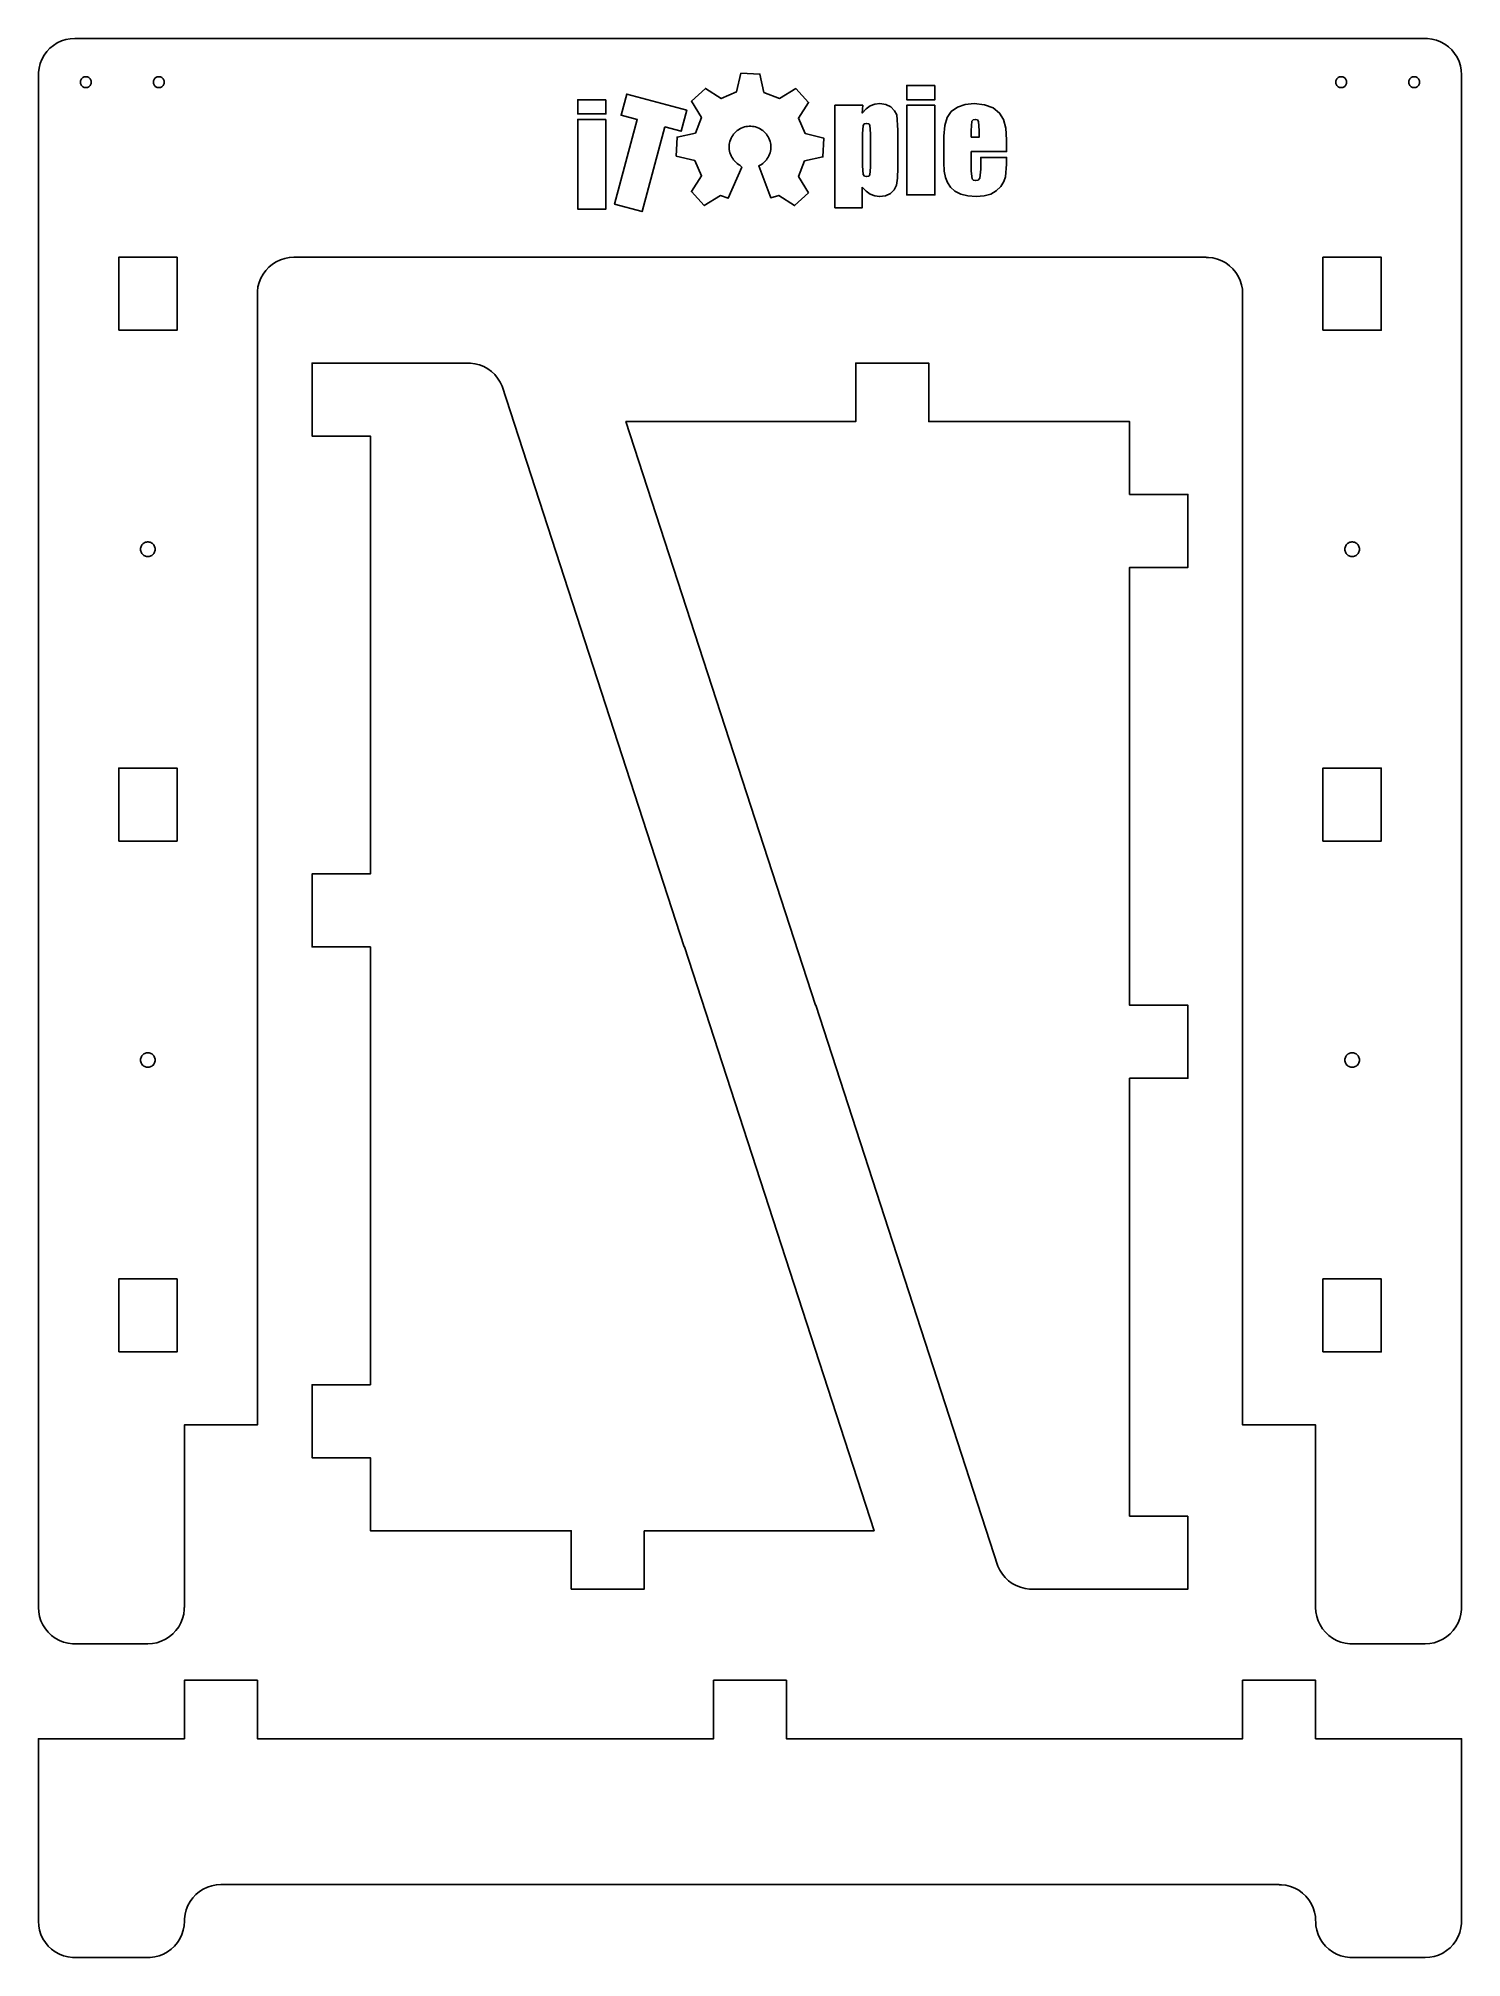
# Model space of a CAD drawing. Header units: millimetres. Extents: x 10 to 400, y 10 to 536.
import ezdxf

# ---------------------------------------------------------------- set-up
doc = ezdxf.new("R2010")
doc.units = ezdxf.units.MM
doc.layers.add('iTopie_plate_2_layer_1', color=1, linetype='Continuous')
doc.layers.add('iTopie_plate_2_layer_2', color=2, linetype='Continuous')

msp = doc.modelspace()

# ---------------------------------------------------------------- linework, layer by layer
at = {"layer": 'iTopie_plate_2_layer_1'}
for points in [[(41.2533, 96.0788), (42.4869, 96.3141), (42.4869, 96.3141), (43.6813, 96.7022), (43.6813, 96.7022), (44.8176, 97.2369), (44.8176, 97.2369), (45.8779, 97.9098), (45.8779, 97.9098), (46.8455, 98.7103), (46.8455, 98.7103), (47.7051, 99.6257), (47.7051, 99.6257), (48.4433, 100.642), (48.4433, 100.642), (49.0483, 101.742), (49.0483, 101.742), (49.5106, 102.91), (49.5106, 102.91), (49.8229, 104.126), (49.8229, 104.126), (49.9803, 105.372), (49.9803, 105.372), (49.9803, 106), (49.9803, 106), (50, 106), (50, 106), (50, 156), (50, 156), (70, 156), (70, 156), (70, 466), (70, 466), (70.0197, 466), (70.0197, 466), (70.0197, 466.628), (70.0197, 466.628), (70.1771, 467.874), (70.1771, 467.874), (70.4894, 469.09), (70.4894, 469.09), (70.9517, 470.258), (70.9517, 470.258), (71.5567, 471.358), (71.5567, 471.358), (72.2949, 472.374), (72.2949, 472.374), (73.1545, 473.29), (73.1545, 473.29), (74.1221, 474.09), (74.1221, 474.09), (75.1824, 474.763), (75.1824, 474.763), (76.3187, 475.298), (76.3187, 475.298), (77.5131, 475.686), (77.5131, 475.686), (78.7467, 475.921), (78.7467, 475.921), (80, 476), (80, 476), (330, 476), (330, 476), (330, 475.98), (330, 475.98), (330.628, 475.98), (330.628, 475.98), (331.874, 475.823), (331.874, 475.823), (333.09, 475.511), (333.09, 475.511), (334.258, 475.048), (334.258, 475.048), (335.358, 474.443), (335.358, 474.443), (336.374, 473.705), (336.374, 473.705), (337.29, 472.845), (337.29, 472.845), (338.09, 471.878), (338.09, 471.878), (338.763, 470.818), (338.763, 470.818), (339.298, 469.681), (339.298, 469.681), (339.686, 468.487), (339.686, 468.487), (339.921, 467.253), (339.921, 467.253), (340, 466), (340, 466), (340, 156), (340, 156), (360, 156), (360, 156), (360, 106), (360, 106), (360.079, 104.747), (360.079, 104.747), (360.314, 103.513), (360.314, 103.513), (360.702, 102.319), (360.702, 102.319), (361.237, 101.182), (361.237, 101.182), (361.91, 100.122), (361.91, 100.122), (362.71, 99.1545), (362.71, 99.1545), (363.626, 98.2949), (363.626, 98.2949), (364.642, 97.5567), (364.642, 97.5567), (365.742, 96.9517), (365.742, 96.9517), (366.91, 96.4894), (366.91, 96.4894), (368.126, 96.1771), (368.126, 96.1771), (369.372, 96.0197), (369.372, 96.0197), (370, 96.0197), (370, 96.0197), (370, 96), (370, 96), (390, 96), (390, 96), (391.253, 96.0788), (391.253, 96.0788), (392.487, 96.3141), (392.487, 96.3141), (393.681, 96.7022), (393.681, 96.7022), (394.818, 97.2369), (394.818, 97.2369), (395.878, 97.9098), (395.878, 97.9098), (396.845, 98.7103), (396.845, 98.7103), (397.705, 99.6257), (397.705, 99.6257), (398.443, 100.642), (398.443, 100.642), (399.048, 101.742), (399.048, 101.742), (399.511, 102.91), (399.511, 102.91), (399.823, 104.126), (399.823, 104.126), (399.98, 105.372), (399.98, 105.372), (399.98, 106), (399.98, 106), (400, 106), (400, 106), (400, 526), (400, 526), (399.921, 527.253), (399.921, 527.253), (399.686, 528.487), (399.686, 528.487), (399.298, 529.681), (399.298, 529.681), (398.763, 530.818), (398.763, 530.818), (398.09, 531.878), (398.09, 531.878), (397.29, 532.845), (397.29, 532.845), (396.374, 533.705), (396.374, 533.705), (395.358, 534.443), (395.358, 534.443), (394.258, 535.048), (394.258, 535.048), (393.09, 535.511), (393.09, 535.511), (391.874, 535.823), (391.874, 535.823), (390.628, 535.98), (390.628, 535.98), (390, 535.98), (390, 535.98), (390, 536), (390, 536), (20, 536), (20, 536), (18.7467, 535.921), (18.7467, 535.921), (17.5131, 535.686), (17.5131, 535.686), (16.3187, 535.298), (16.3187, 535.298), (15.1824, 534.763), (15.1824, 534.763), (14.1221, 534.09), (14.1221, 534.09), (13.1545, 533.29), (13.1545, 533.29), (12.2949, 532.374), (12.2949, 532.374), (11.5567, 531.358), (11.5567, 531.358), (10.9517, 530.258), (10.9517, 530.258), (10.4894, 529.09), (10.4894, 529.09), (10.1771, 527.874), (10.1771, 527.874), (10.0197, 526.628), (10.0197, 526.628), (10.0197, 526), (10.0197, 526), (10, 526), (10, 526), (10, 106), (10, 106), (10.0788, 104.747), (10.0788, 104.747), (10.3142, 103.513), (10.3142, 103.513), (10.7022, 102.319), (10.7022, 102.319), (11.2369, 101.182), (11.2369, 101.182), (11.9098, 100.122), (11.9098, 100.122), (12.7103, 99.1545), (12.7103, 99.1545), (13.6257, 98.2949), (13.6257, 98.2949), (14.6417, 97.5567), (14.6417, 97.5567), (15.7422, 96.9517), (15.7422, 96.9517), (16.9098, 96.4894), (16.9098, 96.4894), (18.1262, 96.1771), (18.1262, 96.1771), (19.3721, 96.0197), (19.3721, 96.0197), (20, 96.0197), (20, 96.0197), (20, 96), (20, 96), (40, 96), (40, 96), (41.2533, 96.0788)], [(22.9058, 522.503), (22.7189, 522.527), (22.7189, 522.527), (22.5365, 522.573), (22.5365, 522.573), (22.3613, 522.643), (22.3613, 522.643), (22.1963, 522.734), (22.1963, 522.734), (22.0439, 522.844), (22.0439, 522.844), (21.9066, 522.973), (21.9066, 522.973), (21.7865, 523.118), (21.7865, 523.118), (21.6855, 523.277), (21.6855, 523.277), (21.6053, 523.448), (21.6053, 523.448), (21.5471, 523.627), (21.5471, 523.627), (21.5118, 523.812), (21.5118, 523.812), (21.5, 524), (21.5, 524), (21.5118, 524.188), (21.5118, 524.188), (21.5471, 524.373), (21.5471, 524.373), (21.6053, 524.552), (21.6053, 524.552), (21.6855, 524.723), (21.6855, 524.723), (21.7865, 524.882), (21.7865, 524.882), (21.9066, 525.027), (21.9066, 525.027), (22.0439, 525.156), (22.0439, 525.156), (22.1963, 525.266), (22.1963, 525.266), (22.3613, 525.357), (22.3613, 525.357), (22.5365, 525.427), (22.5365, 525.427), (22.7189, 525.473), (22.7189, 525.473), (22.9058, 525.497), (22.9058, 525.497), (23.0942, 525.497), (23.0942, 525.497), (23.2811, 525.473), (23.2811, 525.473), (23.4635, 525.427), (23.4635, 525.427), (23.6387, 525.357), (23.6387, 525.357), (23.8037, 525.266), (23.8037, 525.266), (23.9561, 525.156), (23.9561, 525.156), (24.0934, 525.027), (24.0934, 525.027), (24.2135, 524.882), (24.2135, 524.882), (24.3145, 524.723), (24.3145, 524.723), (24.3947, 524.552), (24.3947, 524.552), (24.4529, 524.373), (24.4529, 524.373), (24.4882, 524.188), (24.4882, 524.188), (24.5, 524), (24.5, 524), (24.4882, 523.812), (24.4882, 523.812), (24.4529, 523.627), (24.4529, 523.627), (24.3947, 523.448), (24.3947, 523.448), (24.3145, 523.277), (24.3145, 523.277), (24.2135, 523.118), (24.2135, 523.118), (24.0934, 522.973), (24.0934, 522.973), (23.9561, 522.844), (23.9561, 522.844), (23.8037, 522.734), (23.8037, 522.734), (23.6387, 522.643), (23.6387, 522.643), (23.4635, 522.573), (23.4635, 522.573), (23.2811, 522.527), (23.2811, 522.527), (23.0942, 522.503), (23.0942, 522.503), (22.9058, 522.503)], [(42.9058, 522.503), (42.7189, 522.527), (42.7189, 522.527), (42.5365, 522.573), (42.5365, 522.573), (42.3613, 522.643), (42.3613, 522.643), (42.1963, 522.734), (42.1963, 522.734), (42.0439, 522.844), (42.0439, 522.844), (41.9065, 522.973), (41.9065, 522.973), (41.7865, 523.118), (41.7865, 523.118), (41.6855, 523.277), (41.6855, 523.277), (41.6053, 523.448), (41.6053, 523.448), (41.5471, 523.627), (41.5471, 523.627), (41.5118, 523.812), (41.5118, 523.812), (41.5, 524), (41.5, 524), (41.5118, 524.188), (41.5118, 524.188), (41.5471, 524.373), (41.5471, 524.373), (41.6053, 524.552), (41.6053, 524.552), (41.6855, 524.723), (41.6855, 524.723), (41.7865, 524.882), (41.7865, 524.882), (41.9065, 525.027), (41.9065, 525.027), (42.0439, 525.156), (42.0439, 525.156), (42.1963, 525.266), (42.1963, 525.266), (42.3613, 525.357), (42.3613, 525.357), (42.5365, 525.427), (42.5365, 525.427), (42.7189, 525.473), (42.7189, 525.473), (42.9058, 525.497), (42.9058, 525.497), (43.0942, 525.497), (43.0942, 525.497), (43.2811, 525.473), (43.2811, 525.473), (43.4635, 525.427), (43.4635, 525.427), (43.6387, 525.357), (43.6387, 525.357), (43.8037, 525.266), (43.8037, 525.266), (43.9561, 525.156), (43.9561, 525.156), (44.0934, 525.027), (44.0934, 525.027), (44.2135, 524.882), (44.2135, 524.882), (44.3145, 524.723), (44.3145, 524.723), (44.3947, 524.552), (44.3947, 524.552), (44.4529, 524.373), (44.4529, 524.373), (44.4882, 524.188), (44.4882, 524.188), (44.5, 524), (44.5, 524), (44.4882, 523.812), (44.4882, 523.812), (44.4529, 523.627), (44.4529, 523.627), (44.3947, 523.448), (44.3947, 523.448), (44.3145, 523.277), (44.3145, 523.277), (44.2135, 523.118), (44.2135, 523.118), (44.0934, 522.973), (44.0934, 522.973), (43.9561, 522.844), (43.9561, 522.844), (43.8037, 522.734), (43.8037, 522.734), (43.6387, 522.643), (43.6387, 522.643), (43.4635, 522.573), (43.4635, 522.573), (43.2811, 522.527), (43.2811, 522.527), (43.0942, 522.503), (43.0942, 522.503), (42.9058, 522.503)], [(366.906, 522.503), (366.719, 522.527), (366.719, 522.527), (366.536, 522.573), (366.536, 522.573), (366.361, 522.643), (366.361, 522.643), (366.196, 522.734), (366.196, 522.734), (366.044, 522.844), (366.044, 522.844), (365.907, 522.973), (365.907, 522.973), (365.786, 523.118), (365.786, 523.118), (365.686, 523.277), (365.686, 523.277), (365.605, 523.448), (365.605, 523.448), (365.547, 523.627), (365.547, 523.627), (365.512, 523.812), (365.512, 523.812), (365.5, 524), (365.5, 524), (365.512, 524.188), (365.512, 524.188), (365.547, 524.373), (365.547, 524.373), (365.605, 524.552), (365.605, 524.552), (365.686, 524.723), (365.686, 524.723), (365.786, 524.882), (365.786, 524.882), (365.907, 525.027), (365.907, 525.027), (366.044, 525.156), (366.044, 525.156), (366.196, 525.266), (366.196, 525.266), (366.361, 525.357), (366.361, 525.357), (366.536, 525.427), (366.536, 525.427), (366.719, 525.473), (366.719, 525.473), (366.906, 525.497), (366.906, 525.497), (367.094, 525.497), (367.094, 525.497), (367.281, 525.473), (367.281, 525.473), (367.464, 525.427), (367.464, 525.427), (367.639, 525.357), (367.639, 525.357), (367.804, 525.266), (367.804, 525.266), (367.956, 525.156), (367.956, 525.156), (368.093, 525.027), (368.093, 525.027), (368.214, 524.882), (368.214, 524.882), (368.314, 524.723), (368.314, 524.723), (368.395, 524.552), (368.395, 524.552), (368.453, 524.373), (368.453, 524.373), (368.488, 524.188), (368.488, 524.188), (368.5, 524), (368.5, 524), (368.488, 523.812), (368.488, 523.812), (368.453, 523.627), (368.453, 523.627), (368.395, 523.448), (368.395, 523.448), (368.314, 523.277), (368.314, 523.277), (368.214, 523.118), (368.214, 523.118), (368.093, 522.973), (368.093, 522.973), (367.956, 522.844), (367.956, 522.844), (367.804, 522.734), (367.804, 522.734), (367.639, 522.643), (367.639, 522.643), (367.464, 522.573), (367.464, 522.573), (367.281, 522.527), (367.281, 522.527), (367.094, 522.503), (367.094, 522.503), (366.906, 522.503)], [(386.906, 522.503), (386.719, 522.527), (386.719, 522.527), (386.536, 522.573), (386.536, 522.573), (386.361, 522.643), (386.361, 522.643), (386.196, 522.734), (386.196, 522.734), (386.044, 522.844), (386.044, 522.844), (385.907, 522.973), (385.907, 522.973), (385.786, 523.118), (385.786, 523.118), (385.686, 523.277), (385.686, 523.277), (385.605, 523.448), (385.605, 523.448), (385.547, 523.627), (385.547, 523.627), (385.512, 523.812), (385.512, 523.812), (385.5, 524), (385.5, 524), (385.512, 524.188), (385.512, 524.188), (385.547, 524.373), (385.547, 524.373), (385.605, 524.552), (385.605, 524.552), (385.686, 524.723), (385.686, 524.723), (385.786, 524.882), (385.786, 524.882), (385.907, 525.027), (385.907, 525.027), (386.044, 525.156), (386.044, 525.156), (386.196, 525.266), (386.196, 525.266), (386.361, 525.357), (386.361, 525.357), (386.536, 525.427), (386.536, 525.427), (386.719, 525.473), (386.719, 525.473), (386.906, 525.497), (386.906, 525.497), (387.094, 525.497), (387.094, 525.497), (387.281, 525.473), (387.281, 525.473), (387.464, 525.427), (387.464, 525.427), (387.639, 525.357), (387.639, 525.357), (387.804, 525.266), (387.804, 525.266), (387.956, 525.156), (387.956, 525.156), (388.093, 525.027), (388.093, 525.027), (388.214, 524.882), (388.214, 524.882), (388.314, 524.723), (388.314, 524.723), (388.395, 524.552), (388.395, 524.552), (388.453, 524.373), (388.453, 524.373), (388.488, 524.188), (388.488, 524.188), (388.5, 524), (388.5, 524), (388.488, 523.812), (388.488, 523.812), (388.453, 523.627), (388.453, 523.627), (388.395, 523.448), (388.395, 523.448), (388.314, 523.277), (388.314, 523.277), (388.214, 523.118), (388.214, 523.118), (388.093, 522.973), (388.093, 522.973), (387.956, 522.844), (387.956, 522.844), (387.804, 522.734), (387.804, 522.734), (387.639, 522.643), (387.639, 522.643), (387.464, 522.573), (387.464, 522.573), (387.281, 522.527), (387.281, 522.527), (387.094, 522.503), (387.094, 522.503), (386.906, 522.503)], [(32, 456), (32, 476), (32, 476), (48, 476), (48, 476), (48, 456), (48, 456), (32, 456)], [(362, 456), (362, 476), (362, 476), (378, 476), (378, 476), (378, 456), (378, 456), (362, 456)], [(176, 127), (239, 127), (239, 127), (187.013, 287), (187.013, 287), (186.992, 287), (186.992, 287), (137.058, 440.681), (137.058, 440.681), (136.523, 441.818), (136.523, 441.818), (135.85, 442.878), (135.85, 442.878), (135.05, 443.845), (135.05, 443.845), (134.135, 444.705), (134.135, 444.705), (133.119, 445.443), (133.119, 445.443), (132.018, 446.048), (132.018, 446.048), (130.85, 446.511), (130.85, 446.511), (129.634, 446.823), (129.634, 446.823), (128.388, 446.98), (128.388, 446.98), (111, 446.98), (111, 446.98), (111, 447), (111, 447), (85, 447), (85, 447), (85, 427), (85, 427), (101, 427), (101, 427), (101, 307), (101, 307), (85, 307), (85, 307), (85, 287), (85, 287), (101, 287), (101, 287), (101, 167), (101, 167), (85, 167), (85, 167), (85, 147), (85, 147), (101, 147), (101, 147), (101, 127), (101, 127), (156, 127), (156, 127), (156, 111), (156, 111), (176, 111), (176, 111), (176, 127)], [(325, 131), (309, 131), (309, 131), (309, 251), (309, 251), (325, 251), (325, 251), (325, 271), (325, 271), (309, 271), (309, 271), (309, 391), (309, 391), (325, 391), (325, 391), (325, 411), (325, 411), (309, 411), (309, 411), (309, 431), (309, 431), (254, 431), (254, 431), (254, 447), (254, 447), (234, 447), (234, 447), (234, 431), (234, 431), (171, 431), (171, 431), (222.987, 271), (222.987, 271), (223.008, 271), (223.008, 271), (272.942, 117.319), (272.942, 117.319), (273.477, 116.182), (273.477, 116.182), (274.15, 115.122), (274.15, 115.122), (274.95, 114.155), (274.95, 114.155), (275.865, 113.295), (275.865, 113.295), (276.881, 112.557), (276.881, 112.557), (277.982, 111.952), (277.982, 111.952), (279.15, 111.489), (279.15, 111.489), (280.366, 111.177), (280.366, 111.177), (281.612, 111.02), (281.612, 111.02), (299, 111.02), (299, 111.02), (299, 111), (299, 111), (325, 111), (325, 111), (325, 131)], [(39.8744, 394.004), (39.6252, 394.035), (39.6252, 394.035), (39.382, 394.098), (39.382, 394.098), (39.1485, 394.19), (39.1485, 394.19), (38.9284, 394.311), (38.9284, 394.311), (38.7252, 394.459), (38.7252, 394.459), (38.5421, 394.631), (38.5421, 394.631), (38.382, 394.824), (38.382, 394.824), (38.2474, 395.036), (38.2474, 395.036), (38.1405, 395.264), (38.1405, 395.264), (38.0628, 395.503), (38.0628, 395.503), (38.0158, 395.749), (38.0158, 395.749), (38, 396), (38, 396), (38.0158, 396.251), (38.0158, 396.251), (38.0628, 396.497), (38.0628, 396.497), (38.1405, 396.736), (38.1405, 396.736), (38.2474, 396.964), (38.2474, 396.964), (38.382, 397.176), (38.382, 397.176), (38.5421, 397.369), (38.5421, 397.369), (38.7252, 397.541), (38.7252, 397.541), (38.9284, 397.689), (38.9284, 397.689), (39.1485, 397.81), (39.1485, 397.81), (39.382, 397.902), (39.382, 397.902), (39.6252, 397.965), (39.6252, 397.965), (39.8744, 397.996), (39.8744, 397.996), (40.1256, 397.996), (40.1256, 397.996), (40.3748, 397.965), (40.3748, 397.965), (40.618, 397.902), (40.618, 397.902), (40.8515, 397.81), (40.8515, 397.81), (41.0716, 397.689), (41.0716, 397.689), (41.2748, 397.541), (41.2748, 397.541), (41.4579, 397.369), (41.4579, 397.369), (41.618, 397.176), (41.618, 397.176), (41.7526, 396.964), (41.7526, 396.964), (41.8595, 396.736), (41.8595, 396.736), (41.9372, 396.497), (41.9372, 396.497), (41.9842, 396.251), (41.9842, 396.251), (42, 396), (42, 396), (41.9842, 395.749), (41.9842, 395.749), (41.9372, 395.503), (41.9372, 395.503), (41.8595, 395.264), (41.8595, 395.264), (41.7526, 395.036), (41.7526, 395.036), (41.618, 394.824), (41.618, 394.824), (41.4579, 394.631), (41.4579, 394.631), (41.2748, 394.459), (41.2748, 394.459), (41.0716, 394.311), (41.0716, 394.311), (40.8515, 394.19), (40.8515, 394.19), (40.618, 394.098), (40.618, 394.098), (40.3748, 394.035), (40.3748, 394.035), (40.1256, 394.004), (40.1256, 394.004), (39.8744, 394.004)], [(369.874, 394.004), (369.625, 394.035), (369.625, 394.035), (369.382, 394.098), (369.382, 394.098), (369.148, 394.19), (369.148, 394.19), (368.928, 394.311), (368.928, 394.311), (368.725, 394.459), (368.725, 394.459), (368.542, 394.631), (368.542, 394.631), (368.382, 394.824), (368.382, 394.824), (368.247, 395.036), (368.247, 395.036), (368.14, 395.264), (368.14, 395.264), (368.063, 395.503), (368.063, 395.503), (368.016, 395.749), (368.016, 395.749), (368, 396), (368, 396), (368.016, 396.251), (368.016, 396.251), (368.063, 396.497), (368.063, 396.497), (368.14, 396.736), (368.14, 396.736), (368.247, 396.964), (368.247, 396.964), (368.382, 397.176), (368.382, 397.176), (368.542, 397.369), (368.542, 397.369), (368.725, 397.541), (368.725, 397.541), (368.928, 397.689), (368.928, 397.689), (369.148, 397.81), (369.148, 397.81), (369.382, 397.902), (369.382, 397.902), (369.625, 397.965), (369.625, 397.965), (369.874, 397.996), (369.874, 397.996), (370.126, 397.996), (370.126, 397.996), (370.375, 397.965), (370.375, 397.965), (370.618, 397.902), (370.618, 397.902), (370.852, 397.81), (370.852, 397.81), (371.072, 397.689), (371.072, 397.689), (371.275, 397.541), (371.275, 397.541), (371.458, 397.369), (371.458, 397.369), (371.618, 397.176), (371.618, 397.176), (371.753, 396.964), (371.753, 396.964), (371.86, 396.736), (371.86, 396.736), (371.937, 396.497), (371.937, 396.497), (371.984, 396.251), (371.984, 396.251), (372, 396), (372, 396), (371.984, 395.749), (371.984, 395.749), (371.937, 395.503), (371.937, 395.503), (371.86, 395.264), (371.86, 395.264), (371.753, 395.036), (371.753, 395.036), (371.618, 394.824), (371.618, 394.824), (371.458, 394.631), (371.458, 394.631), (371.275, 394.459), (371.275, 394.459), (371.072, 394.311), (371.072, 394.311), (370.852, 394.19), (370.852, 394.19), (370.618, 394.098), (370.618, 394.098), (370.375, 394.035), (370.375, 394.035), (370.126, 394.004), (370.126, 394.004), (369.874, 394.004)], [(32, 316), (32, 336), (32, 336), (48, 336), (48, 336), (48, 316), (48, 316), (32, 316)], [(362, 316), (362, 336), (362, 336), (378, 336), (378, 336), (378, 316), (378, 316), (362, 316)], [(39.8744, 254.004), (39.6252, 254.035), (39.6252, 254.035), (39.382, 254.098), (39.382, 254.098), (39.1485, 254.19), (39.1485, 254.19), (38.9284, 254.311), (38.9284, 254.311), (38.7252, 254.459), (38.7252, 254.459), (38.5421, 254.631), (38.5421, 254.631), (38.382, 254.824), (38.382, 254.824), (38.2474, 255.036), (38.2474, 255.036), (38.1405, 255.264), (38.1405, 255.264), (38.0628, 255.503), (38.0628, 255.503), (38.0158, 255.749), (38.0158, 255.749), (38, 256), (38, 256), (38.0158, 256.251), (38.0158, 256.251), (38.0628, 256.497), (38.0628, 256.497), (38.1405, 256.736), (38.1405, 256.736), (38.2474, 256.964), (38.2474, 256.964), (38.382, 257.176), (38.382, 257.176), (38.5421, 257.369), (38.5421, 257.369), (38.7252, 257.541), (38.7252, 257.541), (38.9284, 257.689), (38.9284, 257.689), (39.1485, 257.81), (39.1485, 257.81), (39.382, 257.902), (39.382, 257.902), (39.6252, 257.965), (39.6252, 257.965), (39.8744, 257.996), (39.8744, 257.996), (40.1256, 257.996), (40.1256, 257.996), (40.3748, 257.965), (40.3748, 257.965), (40.618, 257.902), (40.618, 257.902), (40.8515, 257.81), (40.8515, 257.81), (41.0716, 257.689), (41.0716, 257.689), (41.2748, 257.541), (41.2748, 257.541), (41.4579, 257.369), (41.4579, 257.369), (41.618, 257.176), (41.618, 257.176), (41.7526, 256.964), (41.7526, 256.964), (41.8595, 256.736), (41.8595, 256.736), (41.9372, 256.497), (41.9372, 256.497), (41.9842, 256.251), (41.9842, 256.251), (42, 256), (42, 256), (41.9842, 255.749), (41.9842, 255.749), (41.9372, 255.503), (41.9372, 255.503), (41.8595, 255.264), (41.8595, 255.264), (41.7526, 255.036), (41.7526, 255.036), (41.618, 254.824), (41.618, 254.824), (41.4579, 254.631), (41.4579, 254.631), (41.2748, 254.459), (41.2748, 254.459), (41.0716, 254.311), (41.0716, 254.311), (40.8515, 254.19), (40.8515, 254.19), (40.618, 254.098), (40.618, 254.098), (40.3748, 254.035), (40.3748, 254.035), (40.1256, 254.004), (40.1256, 254.004), (39.8744, 254.004)], [(369.874, 254.004), (369.625, 254.035), (369.625, 254.035), (369.382, 254.098), (369.382, 254.098), (369.148, 254.19), (369.148, 254.19), (368.928, 254.311), (368.928, 254.311), (368.725, 254.459), (368.725, 254.459), (368.542, 254.631), (368.542, 254.631), (368.382, 254.824), (368.382, 254.824), (368.247, 255.036), (368.247, 255.036), (368.14, 255.264), (368.14, 255.264), (368.063, 255.503), (368.063, 255.503), (368.016, 255.749), (368.016, 255.749), (368, 256), (368, 256), (368.016, 256.251), (368.016, 256.251), (368.063, 256.497), (368.063, 256.497), (368.14, 256.736), (368.14, 256.736), (368.247, 256.964), (368.247, 256.964), (368.382, 257.176), (368.382, 257.176), (368.542, 257.369), (368.542, 257.369), (368.725, 257.541), (368.725, 257.541), (368.928, 257.689), (368.928, 257.689), (369.148, 257.81), (369.148, 257.81), (369.382, 257.902), (369.382, 257.902), (369.625, 257.965), (369.625, 257.965), (369.874, 257.996), (369.874, 257.996), (370.126, 257.996), (370.126, 257.996), (370.375, 257.965), (370.375, 257.965), (370.618, 257.902), (370.618, 257.902), (370.852, 257.81), (370.852, 257.81), (371.072, 257.689), (371.072, 257.689), (371.275, 257.541), (371.275, 257.541), (371.458, 257.369), (371.458, 257.369), (371.618, 257.176), (371.618, 257.176), (371.753, 256.964), (371.753, 256.964), (371.86, 256.736), (371.86, 256.736), (371.937, 256.497), (371.937, 256.497), (371.984, 256.251), (371.984, 256.251), (372, 256), (372, 256), (371.984, 255.749), (371.984, 255.749), (371.937, 255.503), (371.937, 255.503), (371.86, 255.264), (371.86, 255.264), (371.753, 255.036), (371.753, 255.036), (371.618, 254.824), (371.618, 254.824), (371.458, 254.631), (371.458, 254.631), (371.275, 254.459), (371.275, 254.459), (371.072, 254.311), (371.072, 254.311), (370.852, 254.19), (370.852, 254.19), (370.618, 254.098), (370.618, 254.098), (370.375, 254.035), (370.375, 254.035), (370.126, 254.004), (370.126, 254.004), (369.874, 254.004)], [(32, 176), (32, 196), (32, 196), (48, 196), (48, 196), (48, 176), (48, 176), (32, 176)], [(362, 176), (362, 196), (362, 196), (378, 196), (378, 196), (378, 176), (378, 176), (362, 176)], [(40, 10.0197), (40.6279, 10.0197), (40.6279, 10.0197), (41.8738, 10.1771), (41.8738, 10.1771), (43.0902, 10.4894), (43.0902, 10.4894), (44.2578, 10.9517), (44.2578, 10.9517), (45.3583, 11.5567), (45.3583, 11.5567), (46.3743, 12.2949), (46.3743, 12.2949), (47.2897, 13.1545), (47.2897, 13.1545), (48.0902, 14.1221), (48.0902, 14.1221), (48.7631, 15.1824), (48.7631, 15.1824), (49.2978, 16.3187), (49.2978, 16.3187), (49.6858, 17.5131), (49.6858, 17.5131), (49.9212, 18.7467), (49.9212, 18.7467), (50, 20), (50, 20), (50.0197, 20), (50.0197, 20), (50.0197, 20.6279), (50.0197, 20.6279), (50.1771, 21.8738), (50.1771, 21.8738), (50.4894, 23.0902), (50.4894, 23.0902), (50.9517, 24.2578), (50.9517, 24.2578), (51.5567, 25.3583), (51.5567, 25.3583), (52.2949, 26.3743), (52.2949, 26.3743), (53.1545, 27.2897), (53.1545, 27.2897), (54.1221, 28.0902), (54.1221, 28.0902), (55.1824, 28.7631), (55.1824, 28.7631), (56.3187, 29.2978), (56.3187, 29.2978), (57.5131, 29.6858), (57.5131, 29.6858), (58.7467, 29.9212), (58.7467, 29.9212), (60, 30), (60, 30), (350, 30), (350, 30), (350, 29.9803), (350, 29.9803), (350.628, 29.9803), (350.628, 29.9803), (351.874, 29.8229), (351.874, 29.8229), (353.09, 29.5106), (353.09, 29.5106), (354.258, 29.0483), (354.258, 29.0483), (355.358, 28.4433), (355.358, 28.4433), (356.374, 27.7051), (356.374, 27.7051), (357.29, 26.8455), (357.29, 26.8455), (358.09, 25.8779), (358.09, 25.8779), (358.763, 24.8176), (358.763, 24.8176), (359.298, 23.6813), (359.298, 23.6813), (359.686, 22.4869), (359.686, 22.4869), (359.921, 21.2533), (359.921, 21.2533), (360.079, 18.7467), (360.079, 18.7467), (360.314, 17.5131), (360.314, 17.5131), (360.702, 16.3187), (360.702, 16.3187), (361.237, 15.1824), (361.237, 15.1824), (361.91, 14.1221), (361.91, 14.1221), (362.71, 13.1545), (362.71, 13.1545), (363.626, 12.2949), (363.626, 12.2949), (364.642, 11.5567), (364.642, 11.5567), (365.742, 10.9517), (365.742, 10.9517), (366.91, 10.4894), (366.91, 10.4894), (368.126, 10.1771), (368.126, 10.1771), (369.372, 10.0197), (369.372, 10.0197), (370, 10.0197), (370, 10.0197), (370, 10), (370, 10), (390, 10), (390, 10), (391.253, 10.0788), (391.253, 10.0788), (392.487, 10.3141), (392.487, 10.3141), (393.681, 10.7022), (393.681, 10.7022), (394.818, 11.2369), (394.818, 11.2369), (395.878, 11.9098), (395.878, 11.9098), (396.845, 12.7103), (396.845, 12.7103), (397.705, 13.6257), (397.705, 13.6257), (398.443, 14.6417), (398.443, 14.6417), (399.048, 15.7422), (399.048, 15.7422), (399.511, 16.9098), (399.511, 16.9098), (399.823, 18.1262), (399.823, 18.1262), (399.98, 19.3721), (399.98, 19.3721), (399.98, 20), (399.98, 20), (400, 20), (400, 20), (400, 70), (400, 70), (360, 70), (360, 70), (360, 86), (360, 86), (340, 86), (340, 86), (340, 70), (340, 70), (215, 70), (215, 70), (215, 86), (215, 86), (195, 86), (195, 86), (195, 70), (195, 70), (70, 70), (70, 70), (70, 86), (70, 86), (50, 86), (50, 86), (50, 70), (50, 70), (10, 70), (10, 70), (10, 20), (10, 20), (10.0788, 18.7467), (10.0788, 18.7467), (10.3142, 17.5131), (10.3142, 17.5131), (10.7022, 16.3187), (10.7022, 16.3187), (11.2369, 15.1824), (11.2369, 15.1824), (11.9098, 14.1221), (11.9098, 14.1221), (12.7103, 13.1545), (12.7103, 13.1545), (13.6257, 12.2949), (13.6257, 12.2949), (14.6417, 11.5567), (14.6417, 11.5567), (15.7422, 10.9517), (15.7422, 10.9517), (16.9098, 10.4894), (16.9098, 10.4894), (18.1262, 10.1771), (18.1262, 10.1771), (19.3721, 10.0197), (19.3721, 10.0197), (20, 10.0197), (20, 10.0197), (20, 10), (20, 10), (40, 10), (40, 10), (40, 10.0197)]]:
    msp.add_lwpolyline(points, dxfattribs=at)
at = {"layer": 'iTopie_plate_2_layer_2'}
for points in [[(221.035, 493.684), (218.301, 498.103), (218.301, 498.103), (219.958, 502.408), (219.958, 502.408), (224.996, 503.5), (224.996, 503.5), (225.208, 508.696), (225.208, 508.696), (220.149, 509.888), (220.149, 509.888), (218.276, 514.104), (218.276, 514.104), (221.067, 518.438), (221.067, 518.438), (217.542, 522.262), (217.542, 522.262), (213.123, 519.527), (213.123, 519.527), (208.817, 521.184), (208.817, 521.184), (207.727, 526.223), (207.727, 526.223), (202.53, 526.434), (202.53, 526.434), (201.339, 521.376), (201.339, 521.376), (197.123, 519.502), (197.123, 519.502), (192.788, 522.293), (192.788, 522.293), (188.965, 518.769), (188.965, 518.769), (191.699, 514.35), (191.699, 514.35), (190.042, 510.044), (190.042, 510.044), (185.004, 508.952), (185.004, 508.952), (184.792, 503.756), (184.792, 503.756), (189.851, 502.565), (189.851, 502.565), (191.724, 498.349), (191.724, 498.349), (188.933, 494.015), (188.933, 494.015), (192.458, 490.19), (192.458, 490.19), (196.877, 492.925), (196.877, 492.925), (198.981, 492.18), (198.981, 492.18), (202.745, 500.705), (202.745, 500.705), (202.214, 501.243), (202.214, 501.243), (201.831, 501.478), (201.831, 501.478), (201.468, 501.741), (201.468, 501.741), (201.127, 502.032), (201.127, 502.032), (200.81, 502.349), (200.81, 502.349), (200.519, 502.689), (200.519, 502.689), (200.255, 503.052), (200.255, 503.052), (200.021, 503.435), (200.021, 503.435), (199.816, 503.834), (199.816, 503.834), (199.645, 504.248), (199.645, 504.248), (199.506, 504.674), (199.506, 504.674), (199.401, 505.11), (199.401, 505.11), (199.331, 505.553), (199.331, 505.553), (199.296, 506), (199.296, 506), (199.296, 506.448), (199.296, 506.448), (199.33, 506.896), (199.33, 506.896), (199.4, 507.338), (199.4, 507.338), (199.505, 507.774), (199.505, 507.774), (199.644, 508.2), (199.644, 508.2), (199.815, 508.615), (199.815, 508.615), (200.019, 509.015), (200.019, 509.015), (200.253, 509.396), (200.253, 509.396), (200.516, 509.76), (200.516, 509.76), (200.808, 510.101), (200.808, 510.101), (201.124, 510.418), (201.124, 510.418), (201.465, 510.709), (201.465, 510.709), (201.828, 510.973), (201.828, 510.973), (202.21, 511.207), (202.21, 511.207), (202.609, 511.41), (202.609, 511.41), (203.023, 511.582), (203.023, 511.582), (203.45, 511.721), (203.45, 511.721), (203.886, 511.825), (203.886, 511.825), (204.329, 511.896), (204.329, 511.896), (204.775, 511.931), (204.775, 511.931), (205.225, 511.931), (205.225, 511.931), (205.671, 511.896), (205.671, 511.896), (206.114, 511.825), (206.114, 511.825), (206.55, 511.721), (206.55, 511.721), (206.977, 511.582), (206.977, 511.582), (207.391, 511.41), (207.391, 511.41), (207.79, 511.207), (207.79, 511.207), (208.172, 510.973), (208.172, 510.973), (208.535, 510.709), (208.535, 510.709), (208.876, 510.418), (208.876, 510.418), (209.192, 510.101), (209.192, 510.101), (209.484, 509.76), (209.484, 509.76), (209.747, 509.396), (209.747, 509.396), (209.981, 509.015), (209.981, 509.015), (210.185, 508.615), (210.185, 508.615), (210.356, 508.2), (210.356, 508.2), (210.495, 507.774), (210.495, 507.774), (210.6, 507.338), (210.6, 507.338), (210.67, 506.896), (210.67, 506.896), (210.704, 506.448), (210.704, 506.448), (210.704, 506), (210.704, 506), (210.669, 505.553), (210.669, 505.553), (210.599, 505.11), (210.599, 505.11), (210.494, 504.674), (210.494, 504.674), (210.355, 504.248), (210.355, 504.248), (210.184, 503.834), (210.184, 503.834), (209.979, 503.435), (209.979, 503.435), (209.745, 503.052), (209.745, 503.052), (209.481, 502.689), (209.481, 502.689), (209.19, 502.349), (209.19, 502.349), (208.873, 502.032), (208.873, 502.032), (208.532, 501.741), (208.532, 501.741), (208.169, 501.478), (208.169, 501.478), (207.786, 501.243), (207.786, 501.243), (207.387, 501.04), (207.387, 501.04), (210.677, 492.322), (210.677, 492.322), (212.877, 492.95), (212.877, 492.95), (217.212, 490.159), (217.212, 490.159), (221.035, 493.684)], [(255.682, 523.097), (247.974, 523.097), (247.974, 523.097), (247.974, 519.187), (247.974, 519.187), (255.682, 519.187), (255.682, 519.187), (255.682, 523.097)], [(165.529, 519.196), (157.82, 519.196), (157.82, 519.196), (157.82, 515.287), (157.82, 515.287), (165.529, 515.287), (165.529, 515.287), (165.529, 519.196)], [(181.647, 511.726), (186.122, 510.526), (186.122, 510.526), (187.676, 516.325), (187.676, 516.325), (171.209, 520.737), (171.209, 520.737), (169.655, 514.938), (169.655, 514.938), (174.112, 513.744), (174.112, 513.744), (167.901, 490.565), (167.901, 490.565), (175.437, 488.547), (175.437, 488.547), (181.647, 511.726)], [(235.763, 495.232), (236.795, 494.109), (236.795, 494.109), (237.931, 493.302), (237.931, 493.302), (239.167, 492.814), (239.167, 492.814), (240.506, 492.652), (240.506, 492.652), (242.12, 492.863), (242.12, 492.863), (243.48, 493.495), (243.48, 493.495), (244.504, 494.481), (244.504, 494.481), (245.11, 495.756), (245.11, 495.756), (245.409, 497.657), (245.409, 497.657), (245.509, 500.527), (245.509, 500.527), (245.509, 510.886), (245.509, 510.886), (245.194, 515.036), (245.194, 515.036), (244.641, 516.188), (244.641, 516.188), (243.609, 517.195), (243.609, 517.195), (242.223, 517.896), (242.223, 517.896), (240.599, 518.131), (240.599, 518.131), (239.228, 517.969), (239.228, 517.969), (237.968, 517.481), (237.968, 517.481), (236.813, 516.664), (236.813, 516.664), (235.763, 515.514), (235.763, 515.514), (235.892, 517.686), (235.892, 517.686), (228.276, 517.686), (228.276, 517.686), (228.276, 489.595), (228.276, 489.595), (235.763, 489.595), (235.763, 489.595), (235.763, 495.232)], [(255.682, 517.686), (247.974, 517.686), (247.974, 517.686), (247.974, 493.097), (247.974, 493.097), (255.682, 493.097), (255.682, 493.097), (255.682, 517.686)], [(269.188, 492.826), (271.016, 493.347), (271.016, 493.347), (272.496, 494.216), (272.496, 494.216), (273.693, 495.432), (273.693, 495.432), (274.557, 496.779), (274.557, 496.779), (275.036, 498.044), (275.036, 498.044), (275.324, 501.547), (275.324, 501.547), (275.324, 503.362), (275.324, 503.362), (268.227, 503.362), (268.227, 503.362), (268.227, 500.119), (268.227, 500.119), (267.939, 497.646), (267.939, 497.646), (267.511, 497.166), (267.511, 497.166), (266.8, 497.007), (266.8, 497.007), (266.226, 497.127), (266.226, 497.127), (265.873, 497.488), (265.873, 497.488), (265.633, 499.638), (265.633, 499.638), (265.633, 504.956), (265.633, 504.956), (275.324, 504.956), (275.324, 504.956), (275.324, 508.217), (275.324, 508.217), (275.117, 511.393), (275.117, 511.393), (274.499, 513.767), (274.499, 513.767), (273.369, 515.546), (273.369, 515.546), (271.627, 516.936), (271.627, 516.936), (269.304, 517.832), (269.304, 517.832), (266.43, 518.131), (266.43, 518.131), (264.002, 517.883), (264.002, 517.883), (261.871, 517.14), (261.871, 517.14), (260.166, 515.931), (260.166, 515.931), (259.018, 514.286), (259.018, 514.286), (258.364, 512.083), (258.364, 512.083), (258.146, 509.199), (258.146, 509.199), (258.146, 502.028), (258.146, 502.028), (258.244, 499.612), (258.244, 499.612), (258.536, 497.85), (258.536, 497.85), (259.08, 496.474), (259.08, 496.474), (259.935, 495.219), (259.935, 495.219), (261.146, 494.15), (261.146, 494.15), (262.761, 493.338), (262.761, 493.338), (264.716, 492.823), (264.716, 492.823), (266.948, 492.652), (266.948, 492.652), (269.188, 492.826)], [(165.529, 513.786), (157.82, 513.786), (157.82, 513.786), (157.82, 489.196), (157.82, 489.196), (165.529, 489.196), (165.529, 489.196), (165.529, 513.786)], [(236.337, 498.245), (235.984, 498.662), (235.984, 498.662), (235.793, 501.052), (235.793, 501.052), (235.793, 509.811), (235.793, 509.811), (235.976, 512.12), (235.976, 512.12), (236.32, 512.537), (236.32, 512.537), (236.93, 512.676), (236.93, 512.676), (237.541, 512.556), (237.541, 512.556), (237.856, 512.194), (237.856, 512.194), (238, 509.818), (238, 509.818), (237.999, 500.745), (237.999, 500.745), (237.847, 498.616), (237.847, 498.616), (237.534, 498.234), (237.534, 498.234), (236.948, 498.106), (236.948, 498.106), (236.337, 498.245)], [(265.633, 508.958), (265.633, 510.756), (265.633, 510.756), (265.818, 513.304), (265.818, 513.304), (266.151, 513.658), (266.151, 513.658), (266.781, 513.776), (266.781, 513.776), (267.305, 513.638), (267.305, 513.638), (267.615, 513.221), (267.615, 513.221), (267.819, 510.756), (267.819, 510.756), (267.819, 508.958), (267.819, 508.958), (265.633, 508.958)]]:
    msp.add_lwpolyline(points, dxfattribs=at)

doc.saveas('drawing.dxf')
